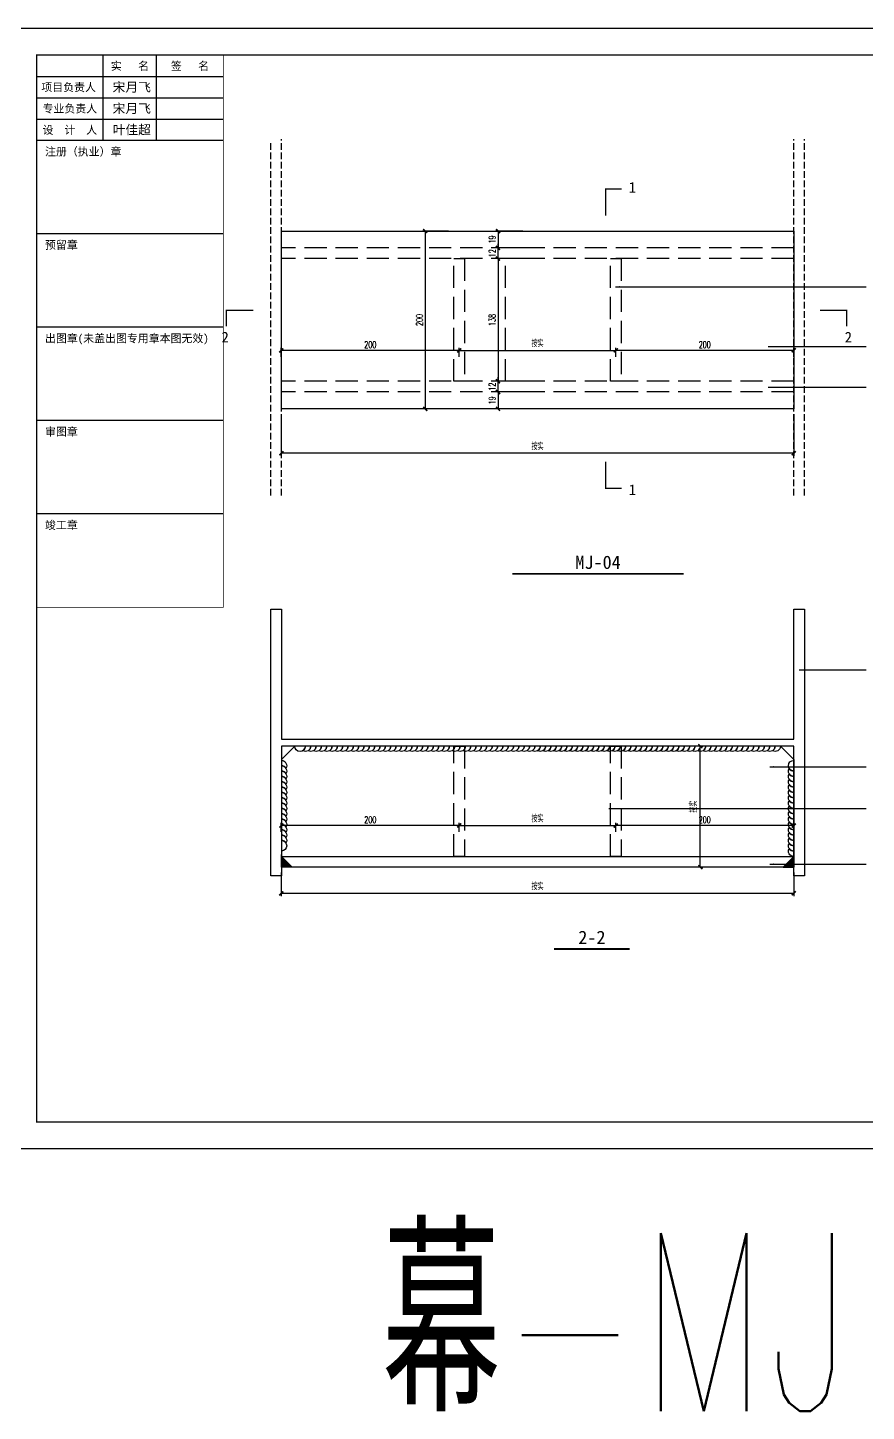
# Model space of a CAD drawing. Extents: x -104256 to -27901, y -155913 to -111823.
# Drawn here: x -85219 to -84277, y -149984 to -148428 of the extents above; entities that cross this region are included whole.
import ezdxf
from ezdxf.enums import TextEntityAlignment as Align

# ---------------------------------------------------------------- set-up
doc = ezdxf.new("R2010")
doc.units = 0
doc.linetypes.add('__DASH', pattern=[0.35, 0.25, -0.1])
doc.linetypes.add('ZN-DASH', pattern=[0.35, 0.25, -0.1])
for name, color, linetype in [('!ZN1-文字-7', 7, 'Continuous'), ('!ZN5-钢材投影-40', 40, 'Continuous'), ('!ZN5-钢材断面-2', 2, 'Continuous'), ('!ZN6-虚线-8', 8, 'ZN-DASH'), ('!ZN7-符号-173', 173, 'Continuous'), ('!ZN7-索引-3', 3, 'Continuous'), ('0-cxFrame', 155, 'Continuous'), ('20剖面图$0$建-柱-钢', 9, 'Continuous'), ('DIM', 173, 'Continuous'), ('qianming', 155, 'Continuous'), ('焊缝', 8, 'Continuous')]:
    doc.layers.add(name, color=color, linetype=linetype)
doc.layers.add('0-cxText', color=131, linetype='Continuous', lineweight=25)
doc.layers.add('细线', color=11, linetype='Continuous', lineweight=9)
doc.styles.add('cx_biaoti', font='')
doc.styles.add('cx_tuming', font='simhei.ttf')
doc.styles.add('cx_tuqian1', font='')
doc.styles.add('DHTEXT-1', font='ROMANS.shx', dxfattribs={"width": 0.7, "bigfont": 'CHINESE.shx'})
doc.styles.add('ZNTextStyle', font='ROMANS.shx', dxfattribs={"width": 0.7, "bigfont": 'CHINESE.shx'})
doc.styles.add('中南符号', font='simhei.ttf')
doc.styles.add('图框宋体', font='', dxfattribs={"width": 0.75})
doc.styles.add('黑体', font='simhei.ttf', dxfattribs={"height": 12})
doc.styles.get('cx_biaoti').set_extended_font_data('SimSun')
doc.styles.get('cx_tuqian1').set_extended_font_data('SimSun')
doc.styles.get('图框宋体').set_extended_font_data('SimSun')
doc.dimstyles.new('ZN3', dxfattribs={"dimscale": 3, "dimtxt": 2.5, "dimasz": 1.5, "dimexe": 1, "dimexo": 2, "dimgap": 0.9, "dimtad": 1, "dimdec": 0, "dimdsep": 46, "dimtxsty": 'DHTEXT-1', "dimblk": 'ARCHTICK', "dimcen": 2.5, "dimclrd": 173, "dimclre": 173, "dimclrt": 7, "dimazin": 2, "dimtfac": 1, "dimtix": 1, "dimtmove": 2, "dimatfit": 3, "dimfxl": 0, "dimarcsym": 0})

# ---------------------------------------------------------------- blocks, each defined once
blk = doc.blocks.new('zjcx_lan_xinxi(Dragon)')
for p, q in [((7000, -3200), (0, -3200)), ((7000, -6700), (0, -6700)), ((7000, -10200), (0, -10200)), ((7000, -13700), (0, -13700)), ((7000, -17200), (0, -17200))]:
    blk.add_line(p, q)
at = {"const_width": 25}
blk.add_lwpolyline([(0, -20700), (7000, -20700), (7000, 0), (0, 0)], close=True, dxfattribs=at)
for points in [[(2500, -3200), (2500, 0)], [(4500, -3200), (4500, 0)], [(0, -800), (7000, -800)], [(0, -1600), (7000, -1600)], [(0, -2400), (7000, -2400)]]:
    blk.add_lwpolyline(points)
for points in [[(7000, -3200), (7000, 0)], [(0, -3200), (7000, -3200)], [(0, -20700), (7000, -20700), (7000, -3200)], [(0, -20700), (7000, -20700)]]:
    blk.add_lwpolyline(points, dxfattribs=at)
at = {"style": '图框宋体'}
for s, p in [('实   名', (3500, -400)), ('签   名', (5750, -400)), ('项目负责人', (1204, -1200)), ('专业负责人', (1250, -2000)), ('设  计  人', (1250, -2800))]:
    blk.add_text(s, height=300, dxfattribs=at).set_placement(p, align=Align.MIDDLE)
for s, p in [('注册（执业）章', (318, -3771)), ('预留章', (318, -7271)), ('出图章(未盖出图专用章本图无效)', (318, -10771)), ('审图章', (318, -14271)), ('竣工章', (318, -17771))]:
    blk.add_text(s, height=300, dxfattribs=at).set_placement(p)
blk = doc.blocks.new('T-信息(Dragon)')
at = {"layer": '0-cxFrame'}
blk.add_blockref('zjcx_lan_xinxi(Dragon)', (0, 0), dxfattribs=at)
at = {"layer": 'qianming', "color": 3, "style": 'cx_biaoti'}
for s, p in [('宋月飞', (3569, -1203)), ('宋月飞', (3569, -2003)), ('叶佳超', (3569, -2803))]:
    blk.add_text(s, height=350, dxfattribs=at).set_placement(p, align=Align.MIDDLE_CENTER)
blk = doc.blocks.new('TK22.A2 L(Dragon)')
at = {"layer": '0-cxFrame', "color": 7, "const_width": 0.5}
blk.add_lwpolyline([(0, 0), (-594, 0), (-594, 420), (0, 420)], close=True, dxfattribs=at)
at = {"layer": '0-cxFrame', "const_width": 0.5}
blk.add_lwpolyline([(-80, 10), (-574, 10), (-574, 410), (-80, 410)], close=True, dxfattribs=at)
at = {"layer": '0-cxFrame', "xscale": 0.01, "yscale": 0.01, "zscale": 0.01}
blk.add_blockref('T-信息(Dragon)', (-574, 410), dxfattribs=at)
at = {"style": '黑体', "flags": 4}
blk.add_attdef('图幅', text='', height=3.3, dxfattribs=at).set_placement((-40, 3), align=Align.RIGHT)
at = {"layer": '0-cxText', "flags": 4}
for tag, height, style, p in [('建设单位', 3.5, 'cx_tuming', (-45, 240)), ('项目名称', 3.5, 'cx_tuming', (-45, 210)), ('子项名称', 3.5, 'cx_tuming', (-45, 180)), ('工程编号', 3.3, 'cx_tuqian1', (-35, 165)), ('图名1', 3.5, 'cx_tuming', (-45, 87)), ('图名2', 3.5, 'cx_tuming', (-45, 79)), ('图名3', 3.5, 'cx_tuming', (-45, 71)), ('出图日期', 3.3, 'cx_tuqian1', (-39, 60)), ('专业', 3.3, 'cx_tuqian1', (-55, 52)), ('图号', 3.3, 'cx_tuqian1', (-55, 44)), ('版次', 3.3, 'cx_tuqian1', (-20, 44))]:
    blk.add_attdef(tag, text='', height=height, dxfattribs=dict(at, style=style)).set_placement(p, align=Align.MIDDLE)
at = {"layer": 'Defpoints', "color": 6, "flags": 4}
for tag, height, style, p in [('tufu', 3.3, '黑体', (-12, 12)), ('dwfname', 4, 'cx_tuqian1', (-80, 3))]:
    blk.add_attdef(tag, text='', height=height, dxfattribs=dict(at, style=style)).set_placement(p, align=Align.RIGHT)
blk = doc.blocks.new('_ArchTick')
at = {"color": 0, "linetype": 'ByBlock', "const_width": 0.4}
blk.add_lwpolyline([(-0.5, -0.5), (0.5, 0.5)], dxfattribs=at)
blk = doc.blocks.new('*D149')
at = {"layer": 'Defpoints', "color": 0, "ltscale": 30, "transparency": 16777216}
for p in [(-84656.7, -148656.4), (-84690.6, -148675.4), (-84656.7, -148675.4)]:
    blk.add_point(p, dxfattribs=at)
at = {"layer": 'DIM', "color": 173, "linetype": 'ByBlock', "lineweight": -2, "ltscale": 30, "transparency": 16777216}
for p, q in [((-84662.7, -148656.4), (-84693.6, -148656.4)), ((-84690.6, -148656.4), (-84690.6, -148675.4)), ((-84662.7, -148675.4), (-84693.6, -148675.4))]:
    blk.add_line(p, q, dxfattribs=at)
at = {"layer": 'DIM', "color": 173, "lineweight": -2, "ltscale": 30, "transparency": 16777216, "xscale": 4.5, "yscale": 4.5, "zscale": 4.5}
for p, rotation in [((-84690.6, -148656.4), 90), ((-84690.6, -148675.4), 270)]:
    blk.add_blockref('_ArchTick', p, dxfattribs=dict(at, rotation=rotation))
at = {"layer": 'DIM', "color": 7, "ltscale": 30, "transparency": 16777216, "insert": (-84697.1, -148665.9), "char_height": 7.5, "attachment_point": 5, "rotation": 90, "style": 'DHTEXT-1'}
blk.add_mtext('19', dxfattribs=at)
blk = doc.blocks.new('*D150')
at = {"layer": 'Defpoints', "color": 0, "ltscale": 30, "transparency": 16777216}
for p in [(-84690.6, -148675.4), (-84656.7, -148675.4), (-84656.7, -148687.4)]:
    blk.add_point(p, dxfattribs=at)
at = {"layer": 'DIM', "color": 173, "linetype": 'ByBlock', "lineweight": -2, "ltscale": 30, "transparency": 16777216}
for p, q in [((-84690.6, -148675.4), (-84690.6, -148670.9)), ((-84662.7, -148675.4), (-84693.6, -148675.4)), ((-84662.7, -148687.4), (-84693.6, -148687.4)), ((-84690.6, -148687.4), (-84690.6, -148675.4)), ((-84690.6, -148687.4), (-84690.6, -148691.9))]:
    blk.add_line(p, q, dxfattribs=at)
at = {"layer": 'DIM', "color": 173, "lineweight": -2, "ltscale": 30, "transparency": 16777216, "xscale": 4.5, "yscale": 4.5, "zscale": 4.5}
for p, rotation in [((-84690.6, -148675.4), 270), ((-84690.6, -148687.4), 90)]:
    blk.add_blockref('_ArchTick', p, dxfattribs=dict(at, rotation=rotation))
at = {"layer": 'DIM', "color": 7, "ltscale": 30, "transparency": 16777216, "insert": (-84697.1, -148681.4), "char_height": 7.5, "attachment_point": 5, "rotation": 90, "style": 'DHTEXT-1'}
blk.add_mtext('12', dxfattribs=at)
blk = doc.blocks.new('*D151')
at = {"layer": 'Defpoints', "color": 0, "ltscale": 30, "transparency": 16777216}
for p in [(-84656.7, -148687.4), (-84690.6, -148825.4), (-84656.7, -148825.4)]:
    blk.add_point(p, dxfattribs=at)
at = {"layer": 'DIM', "color": 173, "linetype": 'ByBlock', "lineweight": -2, "ltscale": 30, "transparency": 16777216}
for p, q in [((-84662.7, -148687.4), (-84693.6, -148687.4)), ((-84690.6, -148687.4), (-84690.6, -148825.4)), ((-84662.7, -148825.4), (-84693.6, -148825.4))]:
    blk.add_line(p, q, dxfattribs=at)
at = {"layer": 'DIM', "color": 173, "lineweight": -2, "ltscale": 30, "transparency": 16777216, "xscale": 4.5, "yscale": 4.5, "zscale": 4.5}
for p, rotation in [((-84690.6, -148687.4), 90), ((-84690.6, -148825.4), 270)]:
    blk.add_blockref('_ArchTick', p, dxfattribs=dict(at, rotation=rotation))
at = {"layer": 'DIM', "color": 7, "ltscale": 30, "transparency": 16777216, "insert": (-84697.1, -148756.4), "char_height": 7.5, "attachment_point": 5, "rotation": 90, "style": 'DHTEXT-1'}
blk.add_mtext('138', dxfattribs=at)
blk = doc.blocks.new('*D152')
at = {"layer": 'Defpoints', "color": 0, "ltscale": 30, "transparency": 16777216}
for p in [(-84690.6, -148825.4), (-84656.7, -148825.4), (-84656.7, -148837.4)]:
    blk.add_point(p, dxfattribs=at)
at = {"layer": 'DIM', "color": 173, "linetype": 'ByBlock', "lineweight": -2, "ltscale": 30, "transparency": 16777216}
for p, q in [((-84662.7, -148825.4), (-84693.6, -148825.4)), ((-84690.6, -148825.4), (-84690.6, -148820.9)), ((-84690.6, -148837.4), (-84690.6, -148825.4)), ((-84662.7, -148837.4), (-84693.6, -148837.4)), ((-84690.6, -148837.4), (-84690.6, -148841.9))]:
    blk.add_line(p, q, dxfattribs=at)
at = {"layer": 'DIM', "color": 173, "lineweight": -2, "ltscale": 30, "transparency": 16777216, "xscale": 4.5, "yscale": 4.5, "zscale": 4.5}
for p, rotation in [((-84690.6, -148825.4), 270), ((-84690.6, -148837.4), 90)]:
    blk.add_blockref('_ArchTick', p, dxfattribs=dict(at, rotation=rotation))
at = {"layer": 'DIM', "color": 7, "ltscale": 30, "transparency": 16777216, "insert": (-84697.1, -148831.4), "char_height": 7.5, "attachment_point": 5, "rotation": 90, "style": 'DHTEXT-1'}
blk.add_mtext('12', dxfattribs=at)
blk = doc.blocks.new('*D153')
at = {"layer": 'Defpoints', "color": 0, "ltscale": 30, "transparency": 16777216}
for p in [(-84656.7, -148837.4), (-84690.6, -148856.4), (-84656.7, -148856.4)]:
    blk.add_point(p, dxfattribs=at)
at = {"layer": 'DIM', "color": 173, "linetype": 'ByBlock', "lineweight": -2, "ltscale": 30, "transparency": 16777216}
for p, q in [((-84662.7, -148837.4), (-84693.6, -148837.4)), ((-84690.6, -148837.4), (-84690.6, -148856.4)), ((-84662.7, -148856.4), (-84693.6, -148856.4))]:
    blk.add_line(p, q, dxfattribs=at)
at = {"layer": 'DIM', "color": 173, "lineweight": -2, "ltscale": 30, "transparency": 16777216, "xscale": 4.5, "yscale": 4.5, "zscale": 4.5}
for p, rotation in [((-84690.6, -148837.4), 90), ((-84690.6, -148856.4), 270)]:
    blk.add_blockref('_ArchTick', p, dxfattribs=dict(at, rotation=rotation))
at = {"layer": 'DIM', "color": 7, "ltscale": 30, "transparency": 16777216, "insert": (-84697.1, -148846.9), "char_height": 7.5, "attachment_point": 5, "rotation": 90, "style": 'DHTEXT-1'}
blk.add_mtext('19', dxfattribs=at)
blk = doc.blocks.new('*D154')
at = {"layer": 'Defpoints', "color": 0, "ltscale": 30, "transparency": 16777216}
for p in [(-84740.2, -148656.4), (-84772.5, -148856.4), (-84740.2, -148856.4)]:
    blk.add_point(p, dxfattribs=at)
at = {"layer": 'DIM', "color": 173, "linetype": 'ByBlock', "lineweight": -2, "ltscale": 30, "transparency": 16777216}
for p, q in [((-84746.2, -148656.4), (-84775.5, -148656.4)), ((-84772.5, -148656.4), (-84772.5, -148856.4)), ((-84746.2, -148856.4), (-84775.5, -148856.4))]:
    blk.add_line(p, q, dxfattribs=at)
at = {"layer": 'DIM', "color": 173, "lineweight": -2, "ltscale": 30, "transparency": 16777216, "xscale": 4.5, "yscale": 4.5, "zscale": 4.5}
for p, rotation in [((-84772.5, -148656.4), 90), ((-84772.5, -148856.4), 270)]:
    blk.add_blockref('_ArchTick', p, dxfattribs=dict(at, rotation=rotation))
at = {"layer": 'DIM', "color": 7, "ltscale": 30, "transparency": 16777216, "insert": (-84779, -148756.4), "char_height": 7.5, "attachment_point": 5, "rotation": 90, "style": 'DHTEXT-1'}
blk.add_mtext('200', dxfattribs=at)
blk = doc.blocks.new('*D155')
at = {"layer": 'Defpoints', "color": 0, "ltscale": 30, "transparency": 16777216}
for p in [(-84934.2, -148856.4, 0), (-84358.2, -148856.4, 0), (-84934.2, -148906.3)]:
    blk.add_point(p, dxfattribs=at)
at = {"layer": 'DIM', "color": 173, "linetype": 'ByBlock', "lineweight": -2, "ltscale": 30, "transparency": 16777216}
for p, q in [((-84934.2, -148862.4), (-84934.2, -148909.3)), ((-84358.2, -148862.4), (-84358.2, -148909.3)), ((-84358.2, -148906.3), (-84934.2, -148906.3))]:
    blk.add_line(p, q, dxfattribs=at)
at = {"layer": 'DIM', "color": 173, "lineweight": -2, "ltscale": 30, "transparency": 16777216, "xscale": 4.5, "yscale": 4.5, "zscale": 4.5, "rotation": 180}
blk.add_blockref('_ArchTick', (-84934.2, -148906.3), dxfattribs=at)
at = {"layer": 'DIM', "color": 173, "lineweight": -2, "ltscale": 30, "transparency": 16777216, "xscale": 4.5, "yscale": 4.5, "zscale": 4.5}
blk.add_blockref('_ArchTick', (-84358.2, -148906.3), dxfattribs=at)
at = {"layer": 'DIM', "color": 7, "ltscale": 30, "transparency": 16777216, "insert": (-84646.2, -148898.9), "char_height": 7.5, "attachment_point": 5, "style": 'DHTEXT-1'}
blk.add_mtext('按实', dxfattribs=at)
blk = doc.blocks.new('*U125')
at = {"const_width": 0.7}
blk.add_lwpolyline([(0, 0), (28.42, 0)], dxfattribs=at)
at = {"color": 0, "style": '中南符号', "flags": 8}
blk.add_attdef('图名', text='', height=5, dxfattribs=at).set_placement((14.21, 1.85), align=Align.CENTER)
blk.add_attdef('比例', (31.22, 1.85), '', height=4, dxfattribs=at)
blk = doc.blocks.new('*U126')
at = {"const_width": 0.7}
blk.add_lwpolyline([(0, 0), (64.19, 0)], dxfattribs=at)
at = {"color": 0, "style": '中南符号', "flags": 8}
blk.add_attdef('图名', text='', height=5, dxfattribs=at).set_placement((32.09, 1.85), align=Align.CENTER)
blk.add_attdef('比例', (66.99, 1.85), '', height=4, dxfattribs=at)
blk = doc.blocks.new('Zsymbol-Profile')
at = {"const_width": 0.5}
blk.add_lwpolyline([(0, -6), (0, 0), (10, 0)], dxfattribs=at)
at = {"color": 0, "style": '中南符号', "flags": 8}
for tag, height, p in [('索引图号', 3, (5, 2.84)), ('编号', 4, (0, -10.06))]:
    blk.add_attdef(tag, text='', height=height, dxfattribs=at).set_placement(p, align=Align.MIDDLE_CENTER)
blk = doc.blocks.new('*D165')
at = {"layer": 'Defpoints', "color": 0, "ltscale": 30, "transparency": 16777216}
for p in [(-84934.2, -149324.9), (-84934.2, -149338.2), (-84734.2, -149338.2)]:
    blk.add_point(p, dxfattribs=at)
at = {"layer": 'DIM', "color": 173, "linetype": 'ByBlock', "lineweight": -2, "ltscale": 30, "transparency": 16777216}
for p, q in [((-84934.2, -149332.2), (-84934.2, -149321.9)), ((-84734.2, -149324.9), (-84934.2, -149324.9)), ((-84734.2, -149332.2), (-84734.2, -149321.9))]:
    blk.add_line(p, q, dxfattribs=at)
at = {"layer": 'DIM', "color": 173, "lineweight": -2, "ltscale": 30, "transparency": 16777216, "xscale": 4.5, "yscale": 4.5, "zscale": 4.5, "rotation": 180}
blk.add_blockref('_ArchTick', (-84934.2, -149324.9), dxfattribs=at)
at = {"layer": 'DIM', "color": 173, "lineweight": -2, "ltscale": 30, "transparency": 16777216, "xscale": 4.5, "yscale": 4.5, "zscale": 4.5}
blk.add_blockref('_ArchTick', (-84734.2, -149324.9), dxfattribs=at)
at = {"layer": 'DIM', "color": 7, "ltscale": 30, "transparency": 16777216, "insert": (-84834.2, -149318.4), "char_height": 7.5, "attachment_point": 5, "style": 'DHTEXT-1'}
blk.add_mtext('200', dxfattribs=at)
blk = doc.blocks.new('*D166')
at = {"layer": 'Defpoints', "color": 0, "ltscale": 30, "transparency": 16777216}
for p in [(-84558.2, -149324.9), (-84734.2, -149338.2), (-84558.2, -149338.2)]:
    blk.add_point(p, dxfattribs=at)
at = {"layer": 'DIM', "color": 173, "linetype": 'ByBlock', "lineweight": -2, "ltscale": 30, "transparency": 16777216}
for p, q in [((-84734.2, -149332.2), (-84734.2, -149321.9)), ((-84734.2, -149324.9), (-84558.2, -149324.9)), ((-84558.2, -149332.2), (-84558.2, -149321.9))]:
    blk.add_line(p, q, dxfattribs=at)
at = {"layer": 'DIM', "color": 173, "lineweight": -2, "ltscale": 30, "transparency": 16777216, "xscale": 4.5, "yscale": 4.5, "zscale": 4.5, "rotation": 180}
blk.add_blockref('_ArchTick', (-84734.2, -149324.9), dxfattribs=at)
at = {"layer": 'DIM', "color": 173, "lineweight": -2, "ltscale": 30, "transparency": 16777216, "xscale": 4.5, "yscale": 4.5, "zscale": 4.5}
blk.add_blockref('_ArchTick', (-84558.2, -149324.9), dxfattribs=at)
at = {"layer": 'DIM', "color": 7, "ltscale": 30, "transparency": 16777216, "insert": (-84646.2, -149317.5), "char_height": 7.5, "attachment_point": 5, "style": 'DHTEXT-1'}
blk.add_mtext('按实', dxfattribs=at)
blk = doc.blocks.new('*D167')
at = {"layer": 'Defpoints', "color": 0, "ltscale": 30, "transparency": 16777216}
for p in [(-84558.2, -149324.9), (-84558.2, -149338.2), (-84358.2, -149338.2)]:
    blk.add_point(p, dxfattribs=at)
at = {"layer": 'DIM', "color": 173, "linetype": 'ByBlock', "lineweight": -2, "ltscale": 30, "transparency": 16777216}
for p, q in [((-84558.2, -149332.2), (-84558.2, -149321.9)), ((-84358.2, -149324.9), (-84558.2, -149324.9)), ((-84358.2, -149332.2), (-84358.2, -149321.9))]:
    blk.add_line(p, q, dxfattribs=at)
at = {"layer": 'DIM', "color": 173, "lineweight": -2, "ltscale": 30, "transparency": 16777216, "xscale": 4.5, "yscale": 4.5, "zscale": 4.5, "rotation": 180}
blk.add_blockref('_ArchTick', (-84558.2, -149324.9), dxfattribs=at)
at = {"layer": 'DIM', "color": 173, "lineweight": -2, "ltscale": 30, "transparency": 16777216, "xscale": 4.5, "yscale": 4.5, "zscale": 4.5}
blk.add_blockref('_ArchTick', (-84358.2, -149324.9), dxfattribs=at)
at = {"layer": 'DIM', "color": 7, "ltscale": 30, "transparency": 16777216, "insert": (-84458.2, -149318.4), "char_height": 7.5, "attachment_point": 5, "style": 'DHTEXT-1'}
blk.add_mtext('200', dxfattribs=at)
blk = doc.blocks.new('*D168')
at = {"layer": 'Defpoints', "color": 0, "ltscale": 30, "transparency": 16777216}
for p in [(-84934.2, -149371.7, 0), (-84358.2, -149371.7, 0), (-84934.2, -149401.2)]:
    blk.add_point(p, dxfattribs=at)
at = {"layer": 'DIM', "color": 173, "linetype": 'ByBlock', "lineweight": -2, "ltscale": 30, "transparency": 16777216}
for p, q in [((-84934.2, -149377.7), (-84934.2, -149404.2)), ((-84358.2, -149377.7), (-84358.2, -149404.2)), ((-84358.2, -149401.2), (-84934.2, -149401.2))]:
    blk.add_line(p, q, dxfattribs=at)
at = {"layer": 'DIM', "color": 173, "lineweight": -2, "ltscale": 30, "transparency": 16777216, "xscale": 4.5, "yscale": 4.5, "zscale": 4.5, "rotation": 180}
blk.add_blockref('_ArchTick', (-84934.2, -149401.2), dxfattribs=at)
at = {"layer": 'DIM', "color": 173, "lineweight": -2, "ltscale": 30, "transparency": 16777216, "xscale": 4.5, "yscale": 4.5, "zscale": 4.5}
blk.add_blockref('_ArchTick', (-84358.2, -149401.2), dxfattribs=at)
at = {"layer": 'DIM', "color": 7, "ltscale": 30, "transparency": 16777216, "insert": (-84646.2, -149393.7), "char_height": 7.5, "attachment_point": 5, "style": 'DHTEXT-1'}
blk.add_mtext('按实', dxfattribs=at)
blk = doc.blocks.new('*D169')
at = {"layer": 'Defpoints', "color": 0, "ltscale": 30, "transparency": 16777216}
for p in [(-84934.2, -148790.6), (-84934.2, -148803.9), (-84734.2, -148803.9)]:
    blk.add_point(p, dxfattribs=at)
at = {"layer": 'DIM', "color": 173, "linetype": 'ByBlock', "lineweight": -2, "ltscale": 30, "transparency": 16777216}
for p, q in [((-84934.2, -148797.9), (-84934.2, -148787.6)), ((-84734.2, -148790.6), (-84934.2, -148790.6)), ((-84734.2, -148797.9), (-84734.2, -148787.6))]:
    blk.add_line(p, q, dxfattribs=at)
at = {"layer": 'DIM', "color": 173, "lineweight": -2, "ltscale": 30, "transparency": 16777216, "xscale": 4.5, "yscale": 4.5, "zscale": 4.5, "rotation": 180}
blk.add_blockref('_ArchTick', (-84934.2, -148790.6), dxfattribs=at)
at = {"layer": 'DIM', "color": 173, "lineweight": -2, "ltscale": 30, "transparency": 16777216, "xscale": 4.5, "yscale": 4.5, "zscale": 4.5}
blk.add_blockref('_ArchTick', (-84734.2, -148790.6), dxfattribs=at)
at = {"layer": 'DIM', "color": 7, "ltscale": 30, "transparency": 16777216, "insert": (-84834.2, -148784.2), "char_height": 7.5, "attachment_point": 5, "style": 'DHTEXT-1'}
blk.add_mtext('200', dxfattribs=at)
blk = doc.blocks.new('*D170')
at = {"layer": 'Defpoints', "color": 0, "ltscale": 30, "transparency": 16777216}
for p in [(-84558.2, -148790.6), (-84734.2, -148803.9), (-84558.2, -148803.9)]:
    blk.add_point(p, dxfattribs=at)
at = {"layer": 'DIM', "color": 173, "linetype": 'ByBlock', "lineweight": -2, "ltscale": 30, "transparency": 16777216}
for p, q in [((-84734.2, -148797.9), (-84734.2, -148787.6)), ((-84734.2, -148790.6), (-84558.2, -148790.6)), ((-84558.2, -148797.9), (-84558.2, -148787.6))]:
    blk.add_line(p, q, dxfattribs=at)
at = {"layer": 'DIM', "color": 173, "lineweight": -2, "ltscale": 30, "transparency": 16777216, "xscale": 4.5, "yscale": 4.5, "zscale": 4.5, "rotation": 180}
blk.add_blockref('_ArchTick', (-84734.2, -148790.6), dxfattribs=at)
at = {"layer": 'DIM', "color": 173, "lineweight": -2, "ltscale": 30, "transparency": 16777216, "xscale": 4.5, "yscale": 4.5, "zscale": 4.5}
blk.add_blockref('_ArchTick', (-84558.2, -148790.6), dxfattribs=at)
at = {"layer": 'DIM', "color": 7, "ltscale": 30, "transparency": 16777216, "insert": (-84646.2, -148783.2), "char_height": 7.5, "attachment_point": 5, "style": 'DHTEXT-1'}
blk.add_mtext('按实', dxfattribs=at)
blk = doc.blocks.new('*D171')
at = {"layer": 'Defpoints', "color": 0, "ltscale": 30, "transparency": 16777216}
for p in [(-84558.2, -148790.6), (-84558.2, -148803.9), (-84358.2, -148803.9)]:
    blk.add_point(p, dxfattribs=at)
at = {"layer": 'DIM', "color": 173, "linetype": 'ByBlock', "lineweight": -2, "ltscale": 30, "transparency": 16777216}
for p, q in [((-84558.2, -148797.9), (-84558.2, -148787.6)), ((-84358.2, -148790.6), (-84558.2, -148790.6)), ((-84358.2, -148797.9), (-84358.2, -148787.6))]:
    blk.add_line(p, q, dxfattribs=at)
at = {"layer": 'DIM', "color": 173, "lineweight": -2, "ltscale": 30, "transparency": 16777216, "xscale": 4.5, "yscale": 4.5, "zscale": 4.5, "rotation": 180}
blk.add_blockref('_ArchTick', (-84558.2, -148790.6), dxfattribs=at)
at = {"layer": 'DIM', "color": 173, "lineweight": -2, "ltscale": 30, "transparency": 16777216, "xscale": 4.5, "yscale": 4.5, "zscale": 4.5}
blk.add_blockref('_ArchTick', (-84358.2, -148790.6), dxfattribs=at)
at = {"layer": 'DIM', "color": 7, "ltscale": 30, "transparency": 16777216, "insert": (-84458.2, -148784.2), "char_height": 7.5, "attachment_point": 5, "style": 'DHTEXT-1'}
blk.add_mtext('200', dxfattribs=at)
blk = doc.blocks.new('*D172')
at = {"layer": 'Defpoints', "color": 0, "ltscale": 30, "transparency": 16777216}
for p in [(-84469.2, -149235.7), (-84463.2, -149235.7), (-84467.2, -149371.7)]:
    blk.add_point(p, dxfattribs=at)
at = {"layer": 'DIM', "color": 173, "linetype": 'ByBlock', "lineweight": -2, "ltscale": 30, "transparency": 16777216}
for p, q in [((-84463.2, -149235.7), (-84460.2, -149235.7)), ((-84463.2, -149371.7), (-84463.2, -149235.7)), ((-84461.2, -149371.7), (-84460.2, -149371.7))]:
    blk.add_line(p, q, dxfattribs=at)
at = {"layer": 'DIM', "color": 173, "lineweight": -2, "ltscale": 30, "transparency": 16777216, "xscale": 4.5, "yscale": 4.5, "zscale": 4.5}
for p, rotation in [((-84463.2, -149235.7), 90), ((-84463.2, -149371.7), 270)]:
    blk.add_blockref('_ArchTick', p, dxfattribs=dict(at, rotation=rotation))
at = {"layer": 'DIM', "color": 7, "ltscale": 30, "transparency": 16777216, "insert": (-84470.6, -149303.7), "char_height": 7.5, "attachment_point": 5, "rotation": 90, "style": 'DHTEXT-1'}
blk.add_mtext('按实', dxfattribs=at)

msp = doc.modelspace()

# ---------------------------------------------------------------- hatches: boundary and pattern name
at = {"layer": '细线', "ltscale": 30}
h = msp.add_hatch(color=8, dxfattribs=at)
h.dxf.hatch_style = 1
h.paths.add_polyline_path([(-84922.16, -149371.68), (-84934.16, -149371.68), (-84934.16, -149359.68)])
h = msp.add_hatch(color=8, dxfattribs=at)
h.dxf.hatch_style = 1
h.paths.add_polyline_path([(-84370.16, -149371.68), (-84358.16, -149371.68), (-84358.16, -149359.68)])

# ---------------------------------------------------------------- linework, layer by layer
at = {"layer": '!ZN5-钢材投影-40', "ltscale": 0.3}
for p, q in [((-84934.16, -149250.68), (-84919.16, -149235.68)), ((-84358.16, -149250.68), (-84373.16, -149235.68))]:
    msp.add_line(p, q, dxfattribs=at)
at = {"layer": '!ZN5-钢材投影-40', "ltscale": 50}
for p, q in [((-84373.16, -149235.68), (-84919.16, -149235.68)), ((-84934.16, -149250.68), (-84934.16, -149359.68)), ((-84358.16, -149250.68), (-84358.16, -149359.68)), ((-84934.16, -149359.68), (-84934.16, -149357.68))]:
    msp.add_line(p, q, dxfattribs=at)
at = {"layer": '!ZN5-钢材投影-40', "ltscale": 0.3}
msp.add_lwpolyline([(-84358.16, -149371.68), (-84934.16, -149371.68), (-84934.16, -149359.68), (-84358.16, -149359.68)], close=True, dxfattribs=at)
at = {"layer": '!ZN5-钢材断面-2', "linetype": '__DASH', "ltscale": 100}
for p, q in [((-84358.16, -148675.4), (-84934.16, -148675.4)), ((-84358.16, -148687.4), (-84934.16, -148687.4)), ((-84682.16, -148825.4), (-84682.16, -148687.4)), ((-84358.16, -148825.4), (-84934.16, -148825.4)), ((-84358.16, -148837.4), (-84934.16, -148837.4))]:
    msp.add_line(p, q, dxfattribs=at)
at = {"layer": '!ZN5-钢材断面-2', "ltscale": 50}
msp.add_lwpolyline([(-84358.16, -148656.4), (-84358.16, -148856.4), (-84934.16, -148856.4), (-84934.16, -148656.4)], close=True, dxfattribs=at)
at = {"layer": '!ZN5-钢材断面-2', "linetype": '__DASH', "ltscale": 100}
for points in [[(-84728.16, -148825.4), (-84740.16, -148825.4), (-84740.16, -148687.4), (-84728.16, -148687.4)], [(-84552.16, -148825.4), (-84564.16, -148825.4), (-84564.16, -148687.4), (-84552.16, -148687.4)], [(-84728.16, -149359.68), (-84740.16, -149359.68), (-84740.16, -149235.68), (-84728.16, -149235.68)], [(-84552.16, -149359.68), (-84564.16, -149359.68), (-84564.16, -149235.68), (-84552.16, -149235.68)]]:
    msp.add_lwpolyline(points, close=True, dxfattribs=at)
at = {"layer": '!ZN6-虚线-8', "color": 8, "linetype": 'ZN-DASH', "ltscale": 30}
for p, q in [((-84946.16, -148953.7), (-84946.16, -148555.22)), ((-84934.16, -148953.7), (-84934.16, -148553)), ((-84358.16, -148953.7), (-84358.16, -148553)), ((-84346.16, -148953.7), (-84346.16, -148553))]:
    msp.add_line(p, q, dxfattribs=at)
at = {"ltscale": 30}
for points in [[(-84922.16, -149371.68), (-84934.16, -149371.68), (-84934.16, -149359.68)], [(-84370.16, -149371.68), (-84358.16, -149371.68), (-84358.16, -149359.68)]]:
    msp.add_lwpolyline(points, close=True, dxfattribs=at)
at = {"layer": '20剖面图$0$建-柱-钢'}
msp.add_lwpolyline([(-84358.16, -149381.68), (-84358.16, -149235.68), (-84934.16, -149235.68), (-84934.16, -149381.68), (-84946.16, -149381.68), (-84946.16, -149081.68), (-84934.16, -149081.68), (-84934.16, -149227.68), (-84358.16, -149227.68), (-84358.16, -149081.68), (-84346.16, -149081.68), (-84346.16, -149381.68)], close=True, dxfattribs=at)
at = {"layer": '焊缝', "ltscale": 30}
for points in [[(-84373.16, -149235.68, -0.5773503), (-84382.16, -149240.88, 0.2679492), (-84379.16, -149235.68, -0.5773503), (-84388.16, -149240.88, 0.2679492), (-84385.16, -149235.68, -0.5773503), (-84394.16, -149240.88, 0.2679492), (-84391.16, -149235.68, -0.5773503), (-84400.16, -149240.88, 0.2679492), (-84397.16, -149235.68, -0.5773503), (-84406.16, -149240.88, 0.2679492), (-84403.16, -149235.68, -0.5773503), (-84412.16, -149240.88, 0.2679492), (-84409.16, -149235.68, -0.5773503), (-84418.16, -149240.88, 0.2679492), (-84415.16, -149235.68, -0.5773503), (-84424.16, -149240.88, 0.2679492), (-84421.16, -149235.68, -0.5773503), (-84430.16, -149240.88, 0.2679492), (-84427.16, -149235.68, -0.5773503), (-84436.16, -149240.88, 0.2679492), (-84433.16, -149235.68, -0.5773503), (-84442.16, -149240.88, 0.2679492), (-84439.16, -149235.68, -0.5773503), (-84448.16, -149240.88, 0.2679492), (-84445.16, -149235.68, -0.5773503), (-84454.16, -149240.88, 0.2679492), (-84451.16, -149235.68, -0.5773503), (-84460.16, -149240.88, 0.2679492), (-84457.16, -149235.68, -0.5773503), (-84466.16, -149240.88, 0.2679492), (-84463.16, -149235.68, -0.5773503), (-84472.16, -149240.88, 0.2679492), (-84469.16, -149235.68, -0.5773503), (-84478.16, -149240.88, 0.2679492), (-84475.16, -149235.68, -0.5773503), (-84484.16, -149240.88, 0.2679492), (-84481.16, -149235.68, -0.5773503), (-84490.16, -149240.88, 0.2679492), (-84487.16, -149235.68, -0.5773503), (-84496.16, -149240.88, 0.2679492), (-84493.16, -149235.68, -0.5773503), (-84502.16, -149240.88, 0.2679492), (-84499.16, -149235.68, -0.5773503), (-84508.16, -149240.88, 0.2679492), (-84505.16, -149235.68, -0.5773503), (-84514.16, -149240.88, 0.2679492), (-84511.16, -149235.68, -0.5773503), (-84520.16, -149240.88, 0.2679492), (-84517.16, -149235.68, -0.5773503), (-84526.16, -149240.88, 0.2679492), (-84523.16, -149235.68, -0.5773503), (-84532.16, -149240.88, 0.2679492), (-84529.16, -149235.68, -0.5773503), (-84538.16, -149240.88, 0.2679492), (-84535.16, -149235.68, -0.5773503), (-84544.16, -149240.88, 0.2679492), (-84541.16, -149235.68, -0.5773503), (-84550.16, -149240.88, 0.2679492), (-84547.16, -149235.68, -0.5773503), (-84556.16, -149240.88, 0.2679492), (-84553.16, -149235.68, -0.5773503), (-84562.16, -149240.88, 0.2679492), (-84559.16, -149235.68, -0.5773503), (-84568.16, -149240.88, 0.2679492), (-84565.16, -149235.68, -0.5773503), (-84574.16, -149240.88, 0.2679492), (-84571.16, -149235.68, -0.5773503), (-84580.16, -149240.88, 0.2679492), (-84577.16, -149235.68, -0.5773503), (-84586.16, -149240.88, 0.2679492), (-84583.16, -149235.68, -0.5773503), (-84592.16, -149240.88, 0.2679492), (-84589.16, -149235.68, -0.5773503), (-84598.16, -149240.88, 0.2679492), (-84595.16, -149235.68, -0.5773503), (-84604.16, -149240.88, 0.2679492), (-84601.16, -149235.68, -0.5773503), (-84610.16, -149240.88, 0.2679492), (-84607.16, -149235.68, -0.5773503), (-84616.16, -149240.88, 0.2679492), (-84613.16, -149235.68, -0.5773503), (-84622.16, -149240.88, 0.2679492), (-84619.16, -149235.68, -0.5773503), (-84628.16, -149240.88, 0.2679492), (-84625.16, -149235.68, -0.5773503), (-84634.16, -149240.88, 0.2679492), (-84631.16, -149235.68, -0.5773503), (-84640.16, -149240.88, 0.2679492), (-84637.16, -149235.68, -0.5773503), (-84646.16, -149240.88, 0.2679492), (-84643.16, -149235.68, -0.5773503), (-84652.16, -149240.88, 0.2679492), (-84649.16, -149235.68, -0.5773503), (-84658.16, -149240.88, 0.2679492), (-84655.16, -149235.68, -0.5773503), (-84664.16, -149240.88, 0.2679492), (-84661.16, -149235.68, -0.5773503), (-84670.16, -149240.88, 0.2679492), (-84667.16, -149235.68, -0.5773503), (-84676.16, -149240.88, 0.2679492), (-84673.16, -149235.68, -0.5773503), (-84682.16, -149240.88, 0.2679492), (-84679.16, -149235.68, -0.5773503), (-84688.16, -149240.88, 0.2679492), (-84685.16, -149235.68, -0.5773503), (-84694.16, -149240.88, 0.2679492), (-84691.16, -149235.68, -0.5773503), (-84700.16, -149240.88, 0.2679492), (-84697.16, -149235.68, -0.5773503), (-84706.16, -149240.88, 0.2679492), (-84703.16, -149235.68, -0.5773503), (-84712.16, -149240.88, 0.2679492), (-84709.16, -149235.68, -0.5773503), (-84718.16, -149240.88, 0.2679492), (-84715.16, -149235.68, -0.5773503), (-84724.16, -149240.88, 0.2679492), (-84721.16, -149235.68, -0.5773503), (-84730.16, -149240.88, 0.2679492), (-84727.16, -149235.68, -0.5773503), (-84736.16, -149240.88, 0.2679492), (-84733.16, -149235.68, -0.5773503), (-84742.16, -149240.88, 0.2679492), (-84739.16, -149235.68, -0.5773503), (-84748.16, -149240.88, 0.2679492), (-84745.16, -149235.68, -0.5773503), (-84754.16, -149240.88, 0.2679492), (-84751.16, -149235.68, -0.5773503), (-84760.16, -149240.88, 0.2679492), (-84757.16, -149235.68, -0.5773503), (-84766.16, -149240.88, 0.2679492), (-84763.16, -149235.68, -0.5773503), (-84772.16, -149240.88, 0.2679492), (-84769.16, -149235.68, -0.5773503), (-84778.16, -149240.88, 0.2679492), (-84775.16, -149235.68, -0.5773503), (-84784.16, -149240.88, 0.2679492), (-84781.16, -149235.68, -0.5773503), (-84790.16, -149240.88, 0.2679492), (-84787.16, -149235.68, -0.5773503), (-84796.16, -149240.88, 0.2679492), (-84793.16, -149235.68, -0.5773503), (-84802.16, -149240.88, 0.2679492), (-84799.16, -149235.68, -0.5773503), (-84808.16, -149240.88, 0.2679492), (-84805.16, -149235.68, -0.5773503), (-84814.16, -149240.88, 0.2679492), (-84811.16, -149235.68, -0.5773503), (-84820.16, -149240.88, 0.2679492), (-84817.16, -149235.68, -0.5773503), (-84826.16, -149240.88, 0.2679492), (-84823.16, -149235.68, -0.5773503), (-84832.16, -149240.88, 0.2679492), (-84829.16, -149235.68, -0.5773503), (-84838.16, -149240.88, 0.2679492), (-84835.16, -149235.68, -0.5773503), (-84844.16, -149240.88, 0.2679492), (-84841.16, -149235.68, -0.5773503), (-84850.16, -149240.88, 0.2679492), (-84847.16, -149235.68, -0.5773503), (-84856.16, -149240.88, 0.2679492), (-84853.16, -149235.68, -0.5773503), (-84862.16, -149240.88, 0.2679492), (-84859.16, -149235.68, -0.5773503), (-84868.16, -149240.88, 0.2679492), (-84865.16, -149235.68, -0.5773503), (-84874.16, -149240.88, 0.2679492), (-84871.16, -149235.68, -0.5773503), (-84880.16, -149240.88, 0.2679492), (-84877.16, -149235.68, -0.5773503), (-84886.16, -149240.88, 0.2679492), (-84883.16, -149235.68, -0.5773503), (-84892.16, -149240.88, 0.2679492), (-84889.16, -149235.68, -0.5773503), (-84898.16, -149240.88, 0.2679492), (-84895.16, -149235.68, -0.5773503), (-84904.16, -149240.88, 0.2679492), (-84901.16, -149235.68, -0.5773503), (-84910.16, -149240.88, 0.2679492), (-84907.16, -149235.68, -1), (-84919.16, -149235.68, -1)], [(-84934.16, -149251.68, -0.5773503), (-84928.96, -149260.68, 0.2679492), (-84934.16, -149257.68, -0.5773503), (-84928.96, -149266.68, 0.2679492), (-84934.16, -149263.68, -0.5773503), (-84928.96, -149272.68, 0.2679492), (-84934.16, -149269.68, -0.5773503), (-84928.96, -149278.68, 0.2679492), (-84934.16, -149275.68, -0.5773503), (-84928.96, -149284.68, 0.2679492), (-84934.16, -149281.68, -0.5773503), (-84928.96, -149290.68, 0.2679492), (-84934.16, -149287.68, -0.5773503), (-84928.96, -149296.68, 0.2679492), (-84934.16, -149293.68, -0.5773503), (-84928.96, -149302.68, 0.2679492), (-84934.16, -149299.68, -0.5773503), (-84928.96, -149308.68, 0.2679492), (-84934.16, -149305.68, -0.5773503), (-84928.96, -149314.68, 0.2679492), (-84934.16, -149311.68, -0.5773503), (-84928.96, -149320.68, 0.2679492), (-84934.16, -149317.68, -0.5773503), (-84928.96, -149326.68, 0.2679492), (-84934.16, -149323.68, -0.5773503), (-84928.96, -149332.68, 0.2679492), (-84934.16, -149329.68, -0.5773503), (-84928.96, -149338.68, 0.2679492), (-84934.16, -149335.68, -0.5773503), (-84928.96, -149344.68, 0.2679492), (-84934.16, -149341.68, -1), (-84934.16, -149353.68, -1)], [(-84358.16, -149359.68, -0.5773503), (-84363.35, -149350.68, 0.2679492), (-84358.16, -149353.68, -0.5773503), (-84363.35, -149344.68, 0.2679492), (-84358.16, -149347.68, -0.5773503), (-84363.35, -149338.68, 0.2679492), (-84358.16, -149341.68, -0.5773503), (-84363.35, -149332.68, 0.2679492), (-84358.16, -149335.68, -0.5773503), (-84363.35, -149326.68, 0.2679492), (-84358.16, -149329.68, -0.5773503), (-84363.35, -149320.68, 0.2679492), (-84358.16, -149323.68, -0.5773503), (-84363.35, -149314.68, 0.2679492), (-84358.16, -149317.68, -0.5773503), (-84363.35, -149308.68, 0.2679492), (-84358.16, -149311.68, -0.5773503), (-84363.35, -149302.68, 0.2679492), (-84358.16, -149305.68, -0.5773503), (-84363.35, -149296.68, 0.2679492), (-84358.16, -149299.68, -0.5773503), (-84363.35, -149290.68, 0.2679492), (-84358.16, -149293.68, -0.5773503), (-84363.35, -149284.68, 0.2679492), (-84358.16, -149287.68, -0.5773503), (-84363.35, -149278.68, 0.2679492), (-84358.16, -149281.68, -0.5773503), (-84363.35, -149272.68, 0.2679492), (-84358.16, -149275.68, -0.5773503), (-84363.35, -149266.68, 0.2679492), (-84358.16, -149269.68, -0.5773503), (-84363.35, -149260.68, 0.2679492), (-84358.16, -149263.68, -1), (-84358.16, -149251.68, -1)]]:
    msp.add_lwpolyline(points, format="xyb", dxfattribs=at)

# ---------------------------------------------------------------- block references
at = {"layer": '!ZN7-符号-173', "color": 7, "ltscale": 30}
ref = msp.add_blockref('*U126', (-84674.42, -149041.94), dxfattribs=dict(at, xscale=3, yscale=3, zscale=3))
ref.add_attrib('图名', 'MJ-04', dxfattribs={"layer": '0', "color": 0, "height": 15, "style": '中南符号'}).set_placement((-84578.14, -149036.4), align=Align.CENTER)
ref = msp.add_blockref('*U125', (-84627.71, -149463.75), dxfattribs=dict(at, xscale=3, yscale=3, zscale=3))
ref.add_attrib('图名', '2-2', dxfattribs={"layer": '0', "color": 0, "height": 15, "style": '中南符号'}).set_placement((-84585.08, -149458.21), align=Align.CENTER)
at = {"layer": '!ZN7-索引-3', "color": 7, "ltscale": 30}
ref = msp.add_blockref('Zsymbol-Profile', (-84569.73, -148609.32), dxfattribs=dict(at, xscale=-3, yscale=3, zscale=3, rotation=90))
ref.add_attrib('编号', '1', dxfattribs={"layer": '0', "color": 0, "height": 12, "style": '中南符号'}).set_placement((-84539.54, -148607.36), align=Align.MIDDLE_CENTER)
ref = msp.add_blockref('Zsymbol-Profile', (-84995.84, -148745.56), dxfattribs=dict(at, xscale=3, yscale=3, zscale=3))
ref.add_attrib('编号', '2', dxfattribs={"layer": '0', "color": 0, "height": 12, "style": '中南符号'}).set_placement((-84997.32, -148775.76), align=Align.MIDDLE_CENTER)
ref = msp.add_blockref('Zsymbol-Profile', (-84298.72, -148745.56), dxfattribs=dict(at, xscale=-3, yscale=3, zscale=3))
ref.add_attrib('编号', '2', dxfattribs={"layer": '0', "color": 0, "height": 12, "style": '中南符号'}).set_placement((-84296.76, -148775.76), align=Align.MIDDLE_CENTER)
ref = msp.add_blockref('Zsymbol-Profile', (-84569.73, -148945.89), dxfattribs=dict(at, xscale=3, yscale=3, zscale=3, rotation=90.00000000000001))
ref.add_attrib('编号', '1', dxfattribs={"layer": '0', "color": 0, "height": 12, "style": '中南符号'}).set_placement((-84539.54, -148947.44), align=Align.MIDDLE_CENTER)
at = {"layer": '0-cxFrame', "xscale": 3, "yscale": 3, "zscale": 3}
msp.add_blockref('TK22.A2 L(Dragon)', (-83487.4, -149688.48), dxfattribs=at)

# ---------------------------------------------------------------- texts
at = {"layer": '!ZN1-文字-7', "ltscale": 20, "style": 'ZNTextStyle', "width": 0.7}
msp.add_text('幕-MJ-04', height=200.258, dxfattribs=at).set_placement((-84820.88, -149883.56, 0), align=Align.MIDDLE_LEFT)

# ---------------------------------------------------------------- dimensions: what is measured, and where the dimension line sits
at = {"layer": 'DIM', "ltscale": 30}
for base, p1, p2, picture, middle in [((-84772.5, -148856.4), (-84740.18, -148656.4), (-84740.18, -148856.4), '*D154', (-84778.95, -148756.4)), ((-84690.64, -148675.4), (-84656.72, -148656.4), (-84656.72, -148675.4), '*D149', (-84697.09, -148665.9)), ((-84690.64, -148675.4), (-84656.72, -148687.4), (-84656.72, -148675.4), '*D150', (-84697.09, -148681.4)), ((-84690.64, -148825.4), (-84656.72, -148687.4), (-84656.72, -148825.4), '*D151', (-84697.09, -148756.4)), ((-84690.64, -148825.4), (-84656.72, -148837.4), (-84656.72, -148825.4), '*D152', (-84697.09, -148831.4)), ((-84690.64, -148856.4), (-84656.72, -148837.4), (-84656.72, -148856.4), '*D153', (-84697.09, -148846.9))]:
    dim = msp.add_linear_dim(base=base, p1=p1, p2=p2, angle=270, dimstyle='ZN3', dxfattribs=at)
    dim.commit()
    dim.dimension.update_dxf_attribs({"geometry": picture, "text_midpoint": middle})
for base, p1, p2, picture, middle in [((-84934.16, -148790.61), (-84734.16, -148803.94), (-84934.16, -148803.94), '*D169', (-84834.16, -148784.16)), ((-84558.16, -148790.61), (-84358.16, -148803.94), (-84558.16, -148803.94), '*D171', (-84458.16, -148784.16)), ((-84934.16, -149324.9), (-84734.16, -149338.23), (-84934.16, -149338.23), '*D165', (-84834.16, -149318.45)), ((-84558.16, -149324.9), (-84358.16, -149338.23), (-84558.16, -149338.23), '*D167', (-84458.16, -149318.45))]:
    dim = msp.add_linear_dim(base=base, p1=p1, p2=p2, dimstyle='ZN3', dxfattribs=at)
    dim.commit()
    dim.dimension.update_dxf_attribs({"geometry": picture, "text_midpoint": middle})
for base, p1, p2, picture, middle in [((-84558.16, -148790.61), (-84734.16, -148803.94), (-84558.16, -148803.94), '*D170', (-84646.16, -148783.17)), ((-84934.16, -148906.33, 0), (-84358.16, -148856.4), (-84934.16, -148856.4), '*D155', (-84646.16, -148898.9, 0)), ((-84558.16, -149324.9), (-84734.16, -149338.23), (-84558.16, -149338.23), '*D166', (-84646.16, -149317.46)), ((-84934.16, -149401.15, 0), (-84358.16, -149371.68), (-84934.16, -149371.68), '*D168', (-84646.16, -149393.72, 0))]:
    dim = msp.add_linear_dim(base=base, p1=p1, p2=p2, text='按实', dimstyle='ZN3', dxfattribs=at)
    dim.commit()
    dim.dimension.update_dxf_attribs({"geometry": picture, "text_midpoint": middle})
dim = msp.add_linear_dim(base=(-84463.16, -149235.68), p1=(-84467.22, -149371.68), p2=(-84469.16, -149235.68), angle=90, text='按实', dimstyle='ZN3', dxfattribs=at)
dim.commit()
dim.dimension.update_dxf_attribs({"geometry": '*D172', "text_midpoint": (-84470.6, -149303.68)})

# ---------------------------------------------------------------- leaders
for points in [[(-84558.5, -148719.03), (-84331.88, -148719.03), (-84276.68, -148719.03)], [(-84387.08, -148786.42), (-84331.88, -148786.42), (-84276.68, -148786.42)], [(-84387.08, -148832.04), (-84331.88, -148832.04), (-84276.68, -148832.04)], [(-84352.1, -149149.91), (-84331.88, -149149.91), (-84276.68, -149149.91)], [(-84385.08, -149258.8), (-84331.88, -149258.8), (-84276.68, -149258.8)], [(-84565.85, -149305.94), (-84331.88, -149305.94), (-84276.68, -149305.94)], [(-84385.08, -149368.22), (-84331.88, -149368.22), (-84276.68, -149368.22)]]:
    msp.add_leader(points, dimstyle='ZN3', dxfattribs=at)

doc.saveas('drawing.dxf')
